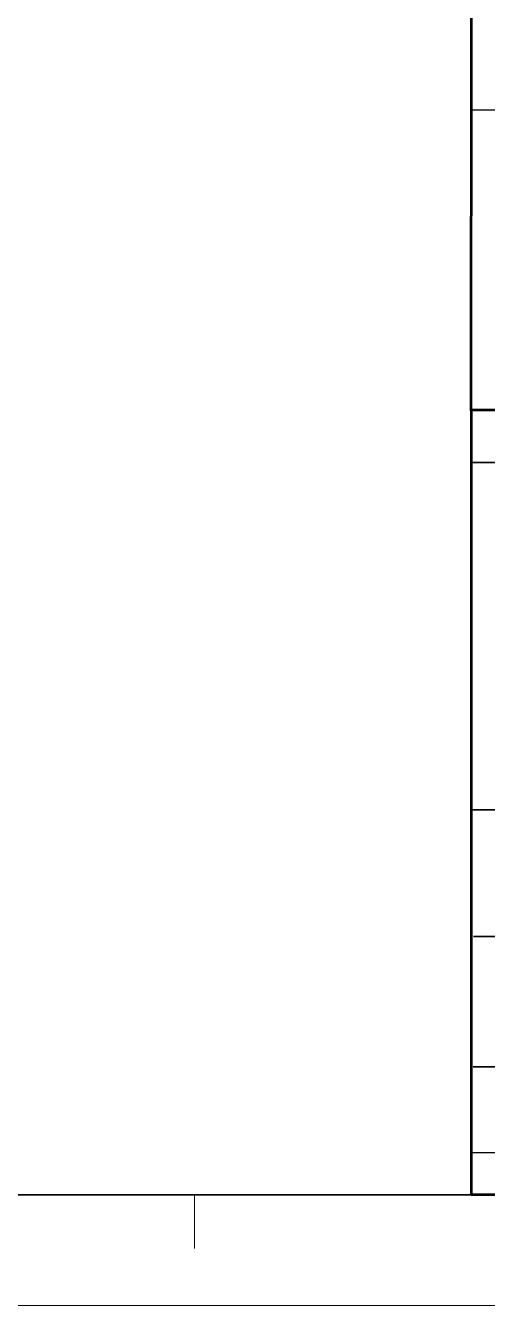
# Model space of a CAD drawing. Header units: millimetres. Extents: x 0 to 841, y 0 to 594.
# Drawn here: x 606.9 to 650.3, y 0 to 120.3 of the extents above; entities that cross this region are included whole.
import ezdxf

# ---------------------------------------------------------------- set-up
doc = ezdxf.new("R2010")
doc.units = ezdxf.units.MM
doc.header["$LTSCALE"] = 1.2
for name, color, linetype, lineweight in [('1', 7, 'Continuous', 13), ('12', 7, 'Continuous', 13), ('9', 7, 'Continuous', 13)]:
    doc.layers.add(name, color=color, linetype=linetype, lineweight=lineweight)

msp = doc.modelspace()

# ---------------------------------------------------------------- linework, layer by layer
at = {"layer": '1', "lineweight": 25}
for p, q in [((648.715, 112.394), (829.268, 112.394)), ((648.715, 112.394), (829.268, 112.394)), ((648.816, 14.384), (829.277, 14.384)), ((648.816, 14.384), (829.277, 14.384))]:
    msp.add_line(p, q, dxfattribs=at)
at = {"layer": '1', "lineweight": 35}
for p, q in [((829.277, 79.248), (648.866, 79.248)), ((829.277, 79.248), (648.866, 79.248)), ((788.548, 46.606), (648.814, 46.606)), ((788.548, 46.606), (648.814, 46.606)), ((789.334, 34.672), (648.989, 34.672)), ((789.334, 34.672), (648.989, 34.672)), ((829.268, 22.439), (648.964, 22.439)), ((829.268, 22.439), (648.964, 22.439)), ((829.263, 10.382), (10.333, 10.382))]:
    msp.add_line(p, q, dxfattribs=at)
at = {"layer": '1'}
msp.add_line((622.776, 10.372), (622.776, 5.348), dxfattribs=at)
at = {"layer": '1', "lineweight": 35}
msp.add_lwpolyline([(648.776, 84.099), (648.83, 157.346), (829.255, 157.346)], dxfattribs=at)
at = {"layer": '1', "lineweight": 53}
msp.add_lwpolyline([(648.776, 84.099), (648.83, 157.346), (829.255, 157.346)], dxfattribs=at)
at = {"layer": '1', "lineweight": 35}
msp.add_lwpolyline([(648.803, 84.205), (829.263, 84.205), (829.263, 10.382), (648.803, 10.382)], close=True, dxfattribs=at)
at = {"layer": '1', "lineweight": 53}
msp.add_lwpolyline([(648.803, 84.205), (829.263, 84.205), (829.263, 10.382), (648.803, 10.382)], close=True, dxfattribs=at)
at = {"layer": '12'}
msp.add_lwpolyline([(0, 594), (841, 594), (841, 0), (0, 0)], close=True, dxfattribs=at)
at = {"layer": '9'}
msp.add_lwpolyline([(0, 0), (841, 0), (841, 594), (0, 594)], close=True, dxfattribs=at)

doc.saveas('drawing.dxf')
